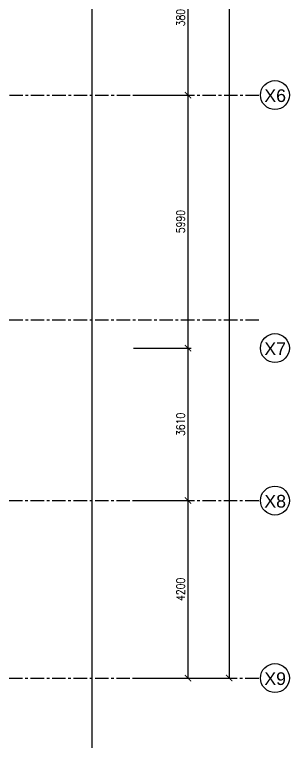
# Model space of a CAD drawing. Header units: millimetres. Extents: x -1288794 to 2153086, y -2701644 to -1335282.
# Drawn here: x 993724 to 1000229, y -1510693 to -1493463 of the extents above; entities that cross this region are included whole.
import ezdxf
from ezdxf.enums import TextEntityAlignment as Align

# ---------------------------------------------------------------- set-up
doc = ezdxf.new("R2010")
doc.units = ezdxf.units.MM
doc.header["$LTSCALE"] = 100
doc.header["$PDMODE"] = 34
doc.linetypes.add('CENTER', pattern=[50.8, 31.75, -6.35, 6.35, -6.35])
for name, color, linetype in [('A-ANNO-DIMS', 1, 'Continuous'), ('A-ANNO-SYMB', 33, 'Continuous'), ('A-ANNO-TEXT', 8, 'Continuous'), ('A-AREA', 8, 'CENTER'), ('A-GRID', 253, 'CENTER')]:
    doc.layers.add(name, color=color, linetype=linetype)
doc.styles.add('ROMANS', font='romans.shx', dxfattribs={"width": 0.8})
doc.styles.add('SANSSERIF', font='sas_____.pfb')
doc.dimstyles.new('100 of DIM2', dxfattribs={"dimscale": 0, "dimtxt": 200, "dimasz": 150, "dimexe": 75, "dimexo": 200, "dimgap": 75, "dimtad": 1, "dimdec": 0, "dimrnd": 5, "dimzin": 0, "dimdsep": 46, "dimtxsty": 'ROMANS', "dimblk": 'ARCHTICK', "dimcen": 100, "dimclrd": 94, "dimclre": 94, "dimclrt": 2, "dimadec": 0, "dimazin": 0, "dimtfac": 1, "dimtdec": 0, "dimtofl": 0, "dimtmove": 2, "dimatfit": 3, "dimldrblk": 'OPEN90', "dimfxl": 75, "dimtolj": 1, "dimtzin": 0, "dimarcsym": 0})

# ---------------------------------------------------------------- blocks, each defined once
blk = doc.blocks.new('_ArchTick')
at = {"color": 0, "linetype": 'ByBlock', "const_width": 0.15}
blk.add_lwpolyline([(-0.5, -0.5), (0.5, 0.5)], dxfattribs=at)
blk = doc.blocks.new('*D569')
at = {"layer": 'A-ANNO-DIMS', "color": 94, "lineweight": -2, "ltscale": 3, "transparency": 16777216}
for p, q in [((996646, -1473969), (998876, -1473969)), ((998801, -1473969), (998801, -1509169)), ((996646, -1509169), (998876, -1509169))]:
    blk.add_line(p, q, dxfattribs=at)
at = {"layer": 'Defpoints', "color": 0, "ltscale": 3, "transparency": 16777216}
for p in [(996446, -1473969), (996446, -1509169), (998801, -1509169)]:
    blk.add_point(p, dxfattribs=at)
at = {"layer": 'A-ANNO-DIMS', "color": 94, "lineweight": -2, "ltscale": 3, "transparency": 16777216, "xscale": 150, "yscale": 150, "zscale": 150}
for p, rotation in [((998801, -1473969), 90), ((998801, -1509169), 270)]:
    blk.add_blockref('_ArchTick', p, dxfattribs=dict(at, rotation=rotation))
at = {"layer": 'A-ANNO-DIMS', "color": 2, "ltscale": 3, "transparency": 16777216, "insert": (998626, -1491569), "char_height": 200, "attachment_point": 5, "rotation": 90, "style": 'ROMANS'}
blk.add_mtext('\\A1;35200', dxfattribs=at)
blk = doc.blocks.new('_Open90')
at = {"color": 0, "linetype": 'ByBlock', "lineweight": -2}
for p, q in [((0, 0), (-1, 0)), ((-0.5, 0.5), (0, 0)), ((0, 0), (-0.5, -0.5))]:
    blk.add_line(p, q, dxfattribs=at)
blk = doc.blocks.new('*D574')
at = {"layer": 'A-ANNO-DIMS', "color": 94, "lineweight": -2, "ltscale": 3, "transparency": 16777216}
for p, q in [((996537, -1491569), (997903, -1491569)), ((997828, -1491569), (997828, -1495369)), ((996537, -1495369), (997903, -1495369))]:
    blk.add_line(p, q, dxfattribs=at)
at = {"layer": 'Defpoints', "color": 0, "ltscale": 3, "transparency": 16777216}
for p in [(996337, -1491569), (996337, -1495369), (997828, -1495369)]:
    blk.add_point(p, dxfattribs=at)
at = {"layer": 'A-ANNO-DIMS', "color": 94, "lineweight": -2, "ltscale": 3, "transparency": 16777216, "xscale": 150, "yscale": 150, "zscale": 150}
for p, rotation in [((997828, -1491569), 90), ((997828, -1495369), 270)]:
    blk.add_blockref('_ArchTick', p, dxfattribs=dict(at, rotation=rotation))
at = {"layer": 'A-ANNO-DIMS', "color": 2, "ltscale": 3, "transparency": 16777216, "insert": (997653, -1493469), "char_height": 200, "attachment_point": 5, "rotation": 90, "style": 'ROMANS'}
blk.add_mtext('\\A1;3800', dxfattribs=at)
blk = doc.blocks.new('*D575')
at = {"layer": 'A-ANNO-DIMS', "color": 94, "lineweight": -2, "ltscale": 3, "transparency": 16777216}
for p, q in [((996537, -1495369), (997903, -1495369)), ((997828, -1495369), (997828, -1501359)), ((996537, -1501359), (997903, -1501359))]:
    blk.add_line(p, q, dxfattribs=at)
at = {"layer": 'Defpoints', "color": 0, "ltscale": 3, "transparency": 16777216}
for p in [(996337, -1495369), (996337, -1501359), (997828, -1501359)]:
    blk.add_point(p, dxfattribs=at)
at = {"layer": 'A-ANNO-DIMS', "color": 94, "lineweight": -2, "ltscale": 3, "transparency": 16777216, "xscale": 150, "yscale": 150, "zscale": 150}
for p, rotation in [((997828, -1495369), 90), ((997828, -1501359), 270)]:
    blk.add_blockref('_ArchTick', p, dxfattribs=dict(at, rotation=rotation))
at = {"layer": 'A-ANNO-DIMS', "color": 2, "ltscale": 3, "transparency": 16777216, "insert": (997653, -1498364), "char_height": 200, "attachment_point": 5, "rotation": 90, "style": 'ROMANS'}
blk.add_mtext('\\A1;5990', dxfattribs=at)
blk = doc.blocks.new('*D576')
at = {"layer": 'A-ANNO-DIMS', "color": 94, "lineweight": -2, "ltscale": 3, "transparency": 16777216}
for p, q in [((996537, -1501359), (997903, -1501359)), ((997828, -1501359), (997828, -1504969)), ((996537, -1504969), (997903, -1504969))]:
    blk.add_line(p, q, dxfattribs=at)
at = {"layer": 'Defpoints', "color": 0, "ltscale": 3, "transparency": 16777216}
for p in [(996337, -1501359), (996337, -1504969), (997828, -1504969)]:
    blk.add_point(p, dxfattribs=at)
at = {"layer": 'A-ANNO-DIMS', "color": 94, "lineweight": -2, "ltscale": 3, "transparency": 16777216, "xscale": 150, "yscale": 150, "zscale": 150}
for p, rotation in [((997828, -1501359), 90), ((997828, -1504969), 270)]:
    blk.add_blockref('_ArchTick', p, dxfattribs=dict(at, rotation=rotation))
at = {"layer": 'A-ANNO-DIMS', "color": 2, "ltscale": 3, "transparency": 16777216, "insert": (997653, -1503164), "char_height": 200, "attachment_point": 5, "rotation": 90, "style": 'ROMANS'}
blk.add_mtext('\\A1;3610', dxfattribs=at)
blk = doc.blocks.new('*D577')
at = {"layer": 'A-ANNO-DIMS', "color": 94, "lineweight": -2, "ltscale": 3, "transparency": 16777216}
for p, q in [((996537, -1504969), (997903, -1504969)), ((997828, -1504969), (997828, -1509169)), ((996537, -1509169), (997903, -1509169))]:
    blk.add_line(p, q, dxfattribs=at)
at = {"layer": 'Defpoints', "color": 0, "ltscale": 3, "transparency": 16777216}
for p in [(996337, -1504969), (996337, -1509169), (997828, -1509169)]:
    blk.add_point(p, dxfattribs=at)
at = {"layer": 'A-ANNO-DIMS', "color": 94, "lineweight": -2, "ltscale": 3, "transparency": 16777216, "xscale": 150, "yscale": 150, "zscale": 150}
for p, rotation in [((997828, -1504969), 90), ((997828, -1509169), 270)]:
    blk.add_blockref('_ArchTick', p, dxfattribs=dict(at, rotation=rotation))
at = {"layer": 'A-ANNO-DIMS', "color": 2, "ltscale": 3, "transparency": 16777216, "insert": (997653, -1507069), "char_height": 200, "attachment_point": 5, "rotation": 90, "style": 'ROMANS'}
blk.add_mtext('\\A1;4200', dxfattribs=at)

msp = doc.modelspace()

# ---------------------------------------------------------------- linework, layer by layer
at = {"layer": 'A-ANNO-SYMB', "ltscale": 3}
for centre in [(999887.1, -1495368.6), (999887.1, -1501358.6), (999887.1, -1504968.6), (999887.1, -1509168.6)]:
    msp.add_circle(centre, 342.2, dxfattribs=at)
at = {"layer": 'A-AREA', "ltscale": 15}
msp.add_line((995562.5, -1512568.6), (995562.5, -1469568.6), dxfattribs=at)
at = {"layer": 'A-GRID', "ltscale": 0.1}
for p, q in [((956009.2, -1495368.6), (999548.8, -1495368.6)), ((956006.8, -1500687.6), (999546.3, -1500687.6)), ((956005.3, -1504968.6), (999544.9, -1504968.6)), ((956005.3, -1509168.6), (999544.9, -1509168.6))]:
    msp.add_line(p, q, dxfattribs=at)

# ---------------------------------------------------------------- texts
at = {"layer": 'A-ANNO-TEXT', "style": 'SANSSERIF'}
for s, p in [('X6', (999891.7, -1495533.2)), ('X7', (999891.7, -1501523.2)), ('X8', (999891.7, -1505133.2)), ('X9', (999891.7, -1509333.2))]:
    msp.add_text(s, height=300, dxfattribs=at).set_placement(p, align=Align.CENTER)

# ---------------------------------------------------------------- dimensions: what is measured, and where the dimension line sits
at = {"layer": 'A-ANNO-DIMS', "ltscale": 3}
for base, p1, p2, picture, middle in [((998800.7, -1509168.6), (996445.5, -1473968.6), (996445.5, -1509168.6), '*D569', (998625.7, -1491568.6)), ((997828.2, -1495368.6), (996336.6, -1491568.6), (996336.6, -1495368.6), '*D574', (997653.2, -1493468.6)), ((997828.2, -1501358.6), (996336.6, -1495368.6), (996336.6, -1501358.6), '*D575', (997653.2, -1498363.6)), ((997828.2, -1504968.6), (996336.6, -1501358.6), (996336.6, -1504968.6), '*D576', (997653.2, -1503163.6)), ((997828.2, -1509168.6), (996336.6, -1504968.6), (996336.6, -1509168.6), '*D577', (997653.2, -1507068.6))]:
    dim = msp.add_linear_dim(base=base, p1=p1, p2=p2, angle=90, dimstyle='100 of DIM2', override={"dimscale": 1}, dxfattribs=at)
    dim.commit()
    dim.dimension.update_dxf_attribs({"geometry": picture, "text_midpoint": middle})

doc.saveas('drawing.dxf')
